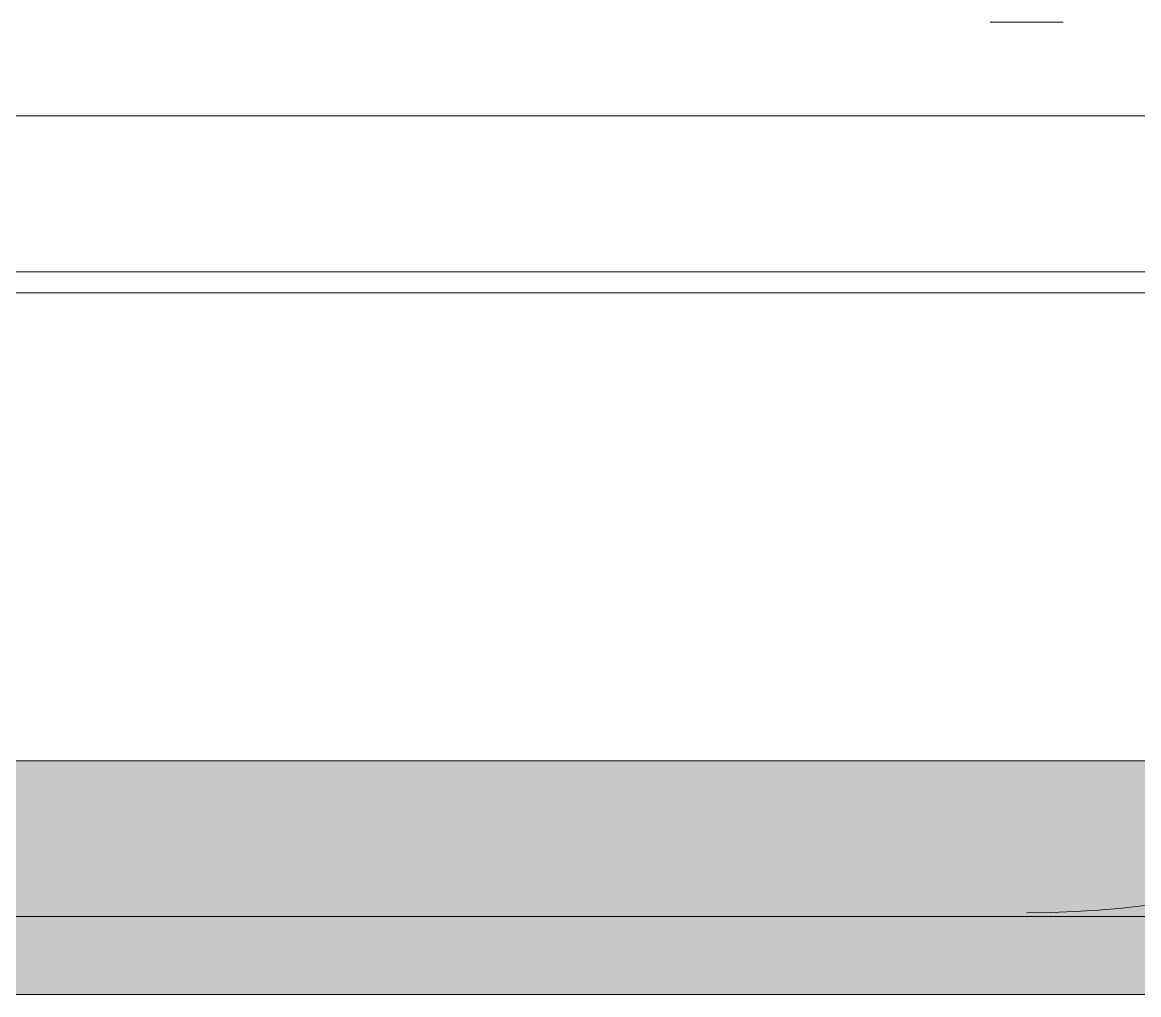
# Model space of a CAD drawing. Header units: millimetres. Extents: x -57519 to 497916, y -349472 to 446842.
# Drawn here: x 470713 to 472860, y 7707 to 9577 of the extents above; entities that cross this region are included whole.
import ezdxf

# ---------------------------------------------------------------- set-up
doc = ezdxf.new("R2010")
doc.units = ezdxf.units.MM
for name, color, linetype, lineweight in [('A-DOOR', 31, 'Continuous', 5), ('A-FLOR', 192, 'Continuous', 5), ('A-GENM', 13, 'Continuous', 5), ('A-WALL', 113, 'Continuous', 20), ('A-WALL-PATT', 111, 'Continuous', 20)]:
    doc.layers.add(name, color=color, linetype=linetype, lineweight=lineweight)

# ---------------------------------------------------------------- blocks, each defined once
blk = doc.blocks.new('WALL MONNT D-RING 1850 - WALL MONNT D-RING 1850-18802690-1_F SINGLE OCCUPANCY DIAGRAM')
at = {"layer": 'A-GENM', "color": 253}
blk.add_line((70, 0), (-70, 0), dxfattribs=at)
blk = doc.blocks.new('DLN_Gate Door-02 - DLN_Gate Door-01 2-V1119-1_F SINGLE OCCUPANCY DIAGRAM')
at = {"layer": 'A-DOOR', "color": 253}
for p, q in [((-1375, 50), (-1375, 40)), ((-1365, 50), (-1375, 50)), ((-1375, 50), (-1375, 40)), ((-1315, 50), (-1355, 50)), ((-1315, 50), (-1315, -25)), ((-1305, 50), (-1315, 50)), ((-1315, 50), (-1315, -35)), ((-1315, -20), (-1315, 50)), ((-1305, 50), (-1305, -25)), ((-1305, -25), (-1305, 50)), ((-1300, 50), (-1275, 50)), ((-1300, 50), (-1300, -20)), ((-1298.8, 50), (-1275, 50)), ((-1265, 50), (500, 50)), ((-1215, 50), (435, 50)), ((465, 50), (500, 50)), ((465, 50), (465, -20)), ((500, 50), (500, 0)), ((500, 50), (500, 0)), ((500, 50), (500, -20)), ((505, -20), (505, 45)), ((-1375, 40), (-1365, 40)), ((-1365, 40), (-1375, 40)), ((-1375, 40), (-1375, 2.5)), ((-1375, 40), (-1365, 40)), ((-1355, 40), (-1325, 40)), ((-1325, 40), (-1355, 40)), ((-1355, 40), (-1325, 40)), ((-1325, 40), (-1325, -20)), ((-1325, -20), (-1325, 40)), ((-1325, 40), (-1325, -20)), ((465, 35), (-1265, 35)), ((500, -50), (500, 0)), ((-1375, -2), (-1375, -50)), ((-1325, -20), (-1315, -20)), ((-1315, -20), (-1325, -20)), ((-1325, -20), (-1315, -20)), ((-1315, -35), (-1315, -20)), ((-1275, -20), (-1300, -20)), ((-1265, -5), (465, -5)), ((435, -20), (-1215, -20)), ((500, -20), (465, -20)), ((510, -20), (500, -20)), ((500, -20), (500, -50)), ((502.5, -20), (507.5, -20)), ((510, -50), (510, -20)), ((-1300, -35), (-1315, -35)), ((-1315, -35), (-1275, -35)), ((-1305, -25), (-1275, -25)), ((-1275, -25), (-1305, -25)), ((-1305, -35), (-1275, -35)), ((-1300, -50), (-1300, -35)), ((-1375, -50), (-1365, -50)), ((-1355, -50), (-1300, -50)), ((500, -50), (510, -50))]:
    blk.add_line(p, q, dxfattribs=at)
for radius in [5, 4, 2.5]:
    blk.add_circle((505, 50), radius, dxfattribs=at)
for start, end in [(0, 179.1967), (179.518, 180)]:
    blk.add_arc((499.4, 50), 1798.2, start, end, dxfattribs=at)

msp = doc.modelspace()

# ---------------------------------------------------------------- hatches: boundary and pattern name
at = {"layer": 'A-WALL-PATT', "lineweight": 5, "transparency": 33554432}
for points in [[(468932.2, 7857.5), (473744.7, 7857.5), (473744.7, 8157.5), (468932.2, 8157.5)], [(476494.7, 7707.5), (476494.7, 7857.5), (439744.7, 7857.5), (439744.7, 7707.5), (475110.2, 7707.5)]]:
    msp.add_hatch(color=253, dxfattribs=at).paths.add_polyline_path(points, flags=0)

# ---------------------------------------------------------------- linework, layer by layer
at = {"layer": 'A-FLOR'}
for p, q in [((467332.2, 9097.5), (474994.7, 9097.5)), ((467332.2, 9057.5), (474994.7, 9057.5)), ((473744.7, 8157.5), (468932.2, 8157.5)), ((467332.2, 7857.5), (474994.7, 7857.5)), ((488594.7, 7707.5), (440044.7, 7707.5))]:
    msp.add_line(p, q, dxfattribs=at)
at = {"layer": 'A-WALL', "color": 253, "lineweight": 5}
for p, q in [((457494.9, 9397.5), (474954.7, 9397.5)), ((473744.7, 8157.5), (468932.2, 8157.5)), ((476494.7, 7857.5), (439744.7, 7857.5)), ((468932.2, 7857.5), (473744.7, 7857.5)), ((439744.7, 7707.5), (476494.7, 7707.5))]:
    msp.add_line(p, q, dxfattribs=at)

# ---------------------------------------------------------------- block references
at = {"layer": 'A-DOOR', "color": 253, "rotation": 270}
msp.add_blockref('DLN_Gate Door-02 - DLN_Gate Door-01 2-V1119-1_F SINGLE OCCUPANCY DIAGRAM', (472594.9, 10162.5), dxfattribs=at)
at = {"layer": 'A-GENM', "color": 253}
msp.add_blockref('WALL MONNT D-RING 1850 - WALL MONNT D-RING 1850-18802690-1_F SINGLE OCCUPANCY DIAGRAM', (472644.7, 9577.5), dxfattribs=at)

doc.saveas('drawing.dxf')
